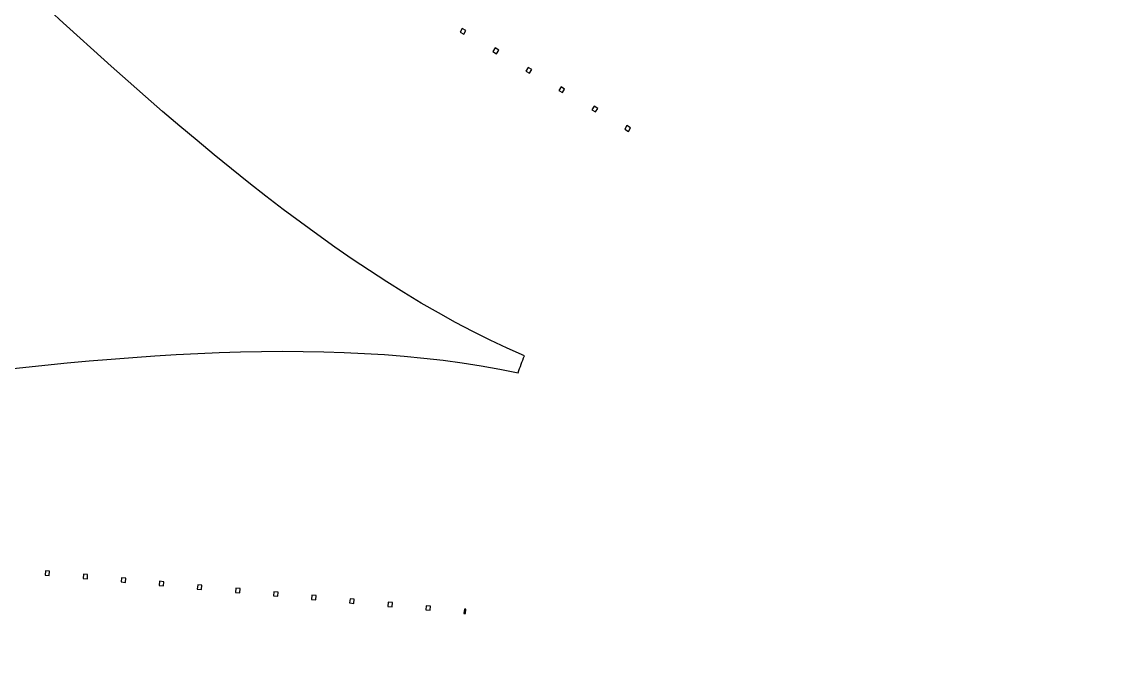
# Model space of a CAD drawing. Header units: centimetres. Extents: x -14.4 to 14.4, y -14.4 to 14.4.
# Drawn here: x -7.31 to -1.27, y 0.17 to 3.76 of the extents above; entities that cross this region are included whole.
import ezdxf
from ezdxf.lldxf.tags import DXFTag

# ---------------------------------------------------------------- set-up
doc = ezdxf.new("R2010")
doc.units = ezdxf.units.CM
doc.header["$MEASUREMENT"] = 0
doc.layers.add('Layer 1', color=7, linetype='Continuous')
tags = doc.linetypes.add('New Line1', pattern=[0.2, 0.1, -0.1]).pattern_tags.tags
tags[6:7] = [DXFTag(74, 4), DXFTag(75, 0), DXFTag(340, '0'), DXFTag(46, 1.0), DXFTag(50, 0.0), DXFTag(44, 0.0), DXFTag(45, 0.0)]
tags[4:5] = [DXFTag(74, 4), DXFTag(75, 0), DXFTag(340, '0'), DXFTag(46, 1.0), DXFTag(50, 0.0), DXFTag(44, 0.0), DXFTag(45, 0.0)]
tags = doc.linetypes.add('New Line126', pattern=[0.2, 0.1, -0.1]).pattern_tags.tags
tags[6:7] = [DXFTag(74, 4), DXFTag(75, 0), DXFTag(340, '0'), DXFTag(46, 1.0), DXFTag(50, 0.0), DXFTag(44, 0.0), DXFTag(45, 0.0)]
tags[4:5] = [DXFTag(74, 4), DXFTag(75, 0), DXFTag(340, '0'), DXFTag(46, 1.0), DXFTag(50, 0.0), DXFTag(44, 0.0), DXFTag(45, 0.0)]
tags = doc.linetypes.add('New Line128', pattern=[0.2, 0.1, -0.1]).pattern_tags.tags
tags[6:7] = [DXFTag(74, 4), DXFTag(75, 0), DXFTag(340, '0'), DXFTag(46, 1.0), DXFTag(50, 0.0), DXFTag(44, 0.0), DXFTag(45, 0.0)]
tags[4:5] = [DXFTag(74, 4), DXFTag(75, 0), DXFTag(340, '0'), DXFTag(46, 1.0), DXFTag(50, 0.0), DXFTag(44, 0.0), DXFTag(45, 0.0)]
tags = doc.linetypes.add('New Line130', pattern=[0.2, 0.1, -0.1]).pattern_tags.tags
tags[6:7] = [DXFTag(74, 4), DXFTag(75, 0), DXFTag(340, '0'), DXFTag(46, 1.0), DXFTag(50, 0.0), DXFTag(44, 0.0), DXFTag(45, 0.0)]
tags[4:5] = [DXFTag(74, 4), DXFTag(75, 0), DXFTag(340, '0'), DXFTag(46, 1.0), DXFTag(50, 0.0), DXFTag(44, 0.0), DXFTag(45, 0.0)]
tags = doc.linetypes.add('New Line132', pattern=[0.2, 0.1, -0.1]).pattern_tags.tags
tags[6:7] = [DXFTag(74, 4), DXFTag(75, 0), DXFTag(340, '0'), DXFTag(46, 1.0), DXFTag(50, 0.0), DXFTag(44, 0.0), DXFTag(45, 0.0)]
tags[4:5] = [DXFTag(74, 4), DXFTag(75, 0), DXFTag(340, '0'), DXFTag(46, 1.0), DXFTag(50, 0.0), DXFTag(44, 0.0), DXFTag(45, 0.0)]
tags = doc.linetypes.add('New Line134', pattern=[0.2, 0.1, -0.1]).pattern_tags.tags
tags[6:7] = [DXFTag(74, 4), DXFTag(75, 0), DXFTag(340, '0'), DXFTag(46, 1.0), DXFTag(50, 0.0), DXFTag(44, 0.0), DXFTag(45, 0.0)]
tags[4:5] = [DXFTag(74, 4), DXFTag(75, 0), DXFTag(340, '0'), DXFTag(46, 1.0), DXFTag(50, 0.0), DXFTag(44, 0.0), DXFTag(45, 0.0)]
tags = doc.linetypes.add('New Line135', pattern=[0.2, 0.1, -0.1]).pattern_tags.tags
tags[6:7] = [DXFTag(74, 4), DXFTag(75, 0), DXFTag(340, '0'), DXFTag(46, 1.0), DXFTag(50, 0.0), DXFTag(44, 0.0), DXFTag(45, 0.0)]
tags[4:5] = [DXFTag(74, 4), DXFTag(75, 0), DXFTag(340, '0'), DXFTag(46, 1.0), DXFTag(50, 0.0), DXFTag(44, 0.0), DXFTag(45, 0.0)]
tags = doc.linetypes.add('New Line167', pattern=[0.2, 0.1, -0.1]).pattern_tags.tags
tags[6:7] = [DXFTag(74, 4), DXFTag(75, 0), DXFTag(340, '0'), DXFTag(46, 1.0), DXFTag(50, 0.0), DXFTag(44, 0.0), DXFTag(45, 0.0)]
tags[4:5] = [DXFTag(74, 4), DXFTag(75, 0), DXFTag(340, '0'), DXFTag(46, 1.0), DXFTag(50, 0.0), DXFTag(44, 0.0), DXFTag(45, 0.0)]
tags = doc.linetypes.add('New Line168', pattern=[0.2, 0.1, -0.1]).pattern_tags.tags
tags[6:7] = [DXFTag(74, 4), DXFTag(75, 0), DXFTag(340, '0'), DXFTag(46, 1.0), DXFTag(50, 0.0), DXFTag(44, 0.0), DXFTag(45, 0.0)]
tags[4:5] = [DXFTag(74, 4), DXFTag(75, 0), DXFTag(340, '0'), DXFTag(46, 1.0), DXFTag(50, 0.0), DXFTag(44, 0.0), DXFTag(45, 0.0)]
tags = doc.linetypes.add('New Line169', pattern=[0.2, 0.1, -0.1]).pattern_tags.tags
tags[6:7] = [DXFTag(74, 4), DXFTag(75, 0), DXFTag(340, '0'), DXFTag(46, 1.0), DXFTag(50, 0.0), DXFTag(44, 0.0), DXFTag(45, 0.0)]
tags[4:5] = [DXFTag(74, 4), DXFTag(75, 0), DXFTag(340, '0'), DXFTag(46, 1.0), DXFTag(50, 0.0), DXFTag(44, 0.0), DXFTag(45, 0.0)]
tags = doc.linetypes.add('New Line170', pattern=[0.2, 0.1, -0.1]).pattern_tags.tags
tags[6:7] = [DXFTag(74, 4), DXFTag(75, 0), DXFTag(340, '0'), DXFTag(46, 1.0), DXFTag(50, 0.0), DXFTag(44, 0.0), DXFTag(45, 0.0)]
tags[4:5] = [DXFTag(74, 4), DXFTag(75, 0), DXFTag(340, '0'), DXFTag(46, 1.0), DXFTag(50, 0.0), DXFTag(44, 0.0), DXFTag(45, 0.0)]
tags = doc.linetypes.add('New Line172', pattern=[0.2, 0.1, -0.1]).pattern_tags.tags
tags[6:7] = [DXFTag(74, 4), DXFTag(75, 0), DXFTag(340, '0'), DXFTag(46, 1.0), DXFTag(50, 0.0), DXFTag(44, 0.0), DXFTag(45, 0.0)]
tags[4:5] = [DXFTag(74, 4), DXFTag(75, 0), DXFTag(340, '0'), DXFTag(46, 1.0), DXFTag(50, 0.0), DXFTag(44, 0.0), DXFTag(45, 0.0)]
tags = doc.linetypes.add('New Line173', pattern=[0.2, 0.1, -0.1]).pattern_tags.tags
tags[6:7] = [DXFTag(74, 4), DXFTag(75, 0), DXFTag(340, '0'), DXFTag(46, 1.0), DXFTag(50, 0.0), DXFTag(44, 0.0), DXFTag(45, 0.0)]
tags[4:5] = [DXFTag(74, 4), DXFTag(75, 0), DXFTag(340, '0'), DXFTag(46, 1.0), DXFTag(50, 0.0), DXFTag(44, 0.0), DXFTag(45, 0.0)]
tags = doc.linetypes.add('New Line174', pattern=[0.2, 0.1, -0.1]).pattern_tags.tags
tags[6:7] = [DXFTag(74, 4), DXFTag(75, 0), DXFTag(340, '0'), DXFTag(46, 1.0), DXFTag(50, 0.0), DXFTag(44, 0.0), DXFTag(45, 0.0)]
tags[4:5] = [DXFTag(74, 4), DXFTag(75, 0), DXFTag(340, '0'), DXFTag(46, 1.0), DXFTag(50, 0.0), DXFTag(44, 0.0), DXFTag(45, 0.0)]
tags = doc.linetypes.add('New Line175', pattern=[0.2, 0.1, -0.1]).pattern_tags.tags
tags[6:7] = [DXFTag(74, 4), DXFTag(75, 0), DXFTag(340, '0'), DXFTag(46, 1.0), DXFTag(50, 0.0), DXFTag(44, 0.0), DXFTag(45, 0.0)]
tags[4:5] = [DXFTag(74, 4), DXFTag(75, 0), DXFTag(340, '0'), DXFTag(46, 1.0), DXFTag(50, 0.0), DXFTag(44, 0.0), DXFTag(45, 0.0)]
tags = doc.linetypes.add('New Line176', pattern=[0.2, 0.1, -0.1]).pattern_tags.tags
tags[6:7] = [DXFTag(74, 4), DXFTag(75, 0), DXFTag(340, '0'), DXFTag(46, 1.0), DXFTag(50, 0.0), DXFTag(44, 0.0), DXFTag(45, 0.0)]
tags[4:5] = [DXFTag(74, 4), DXFTag(75, 0), DXFTag(340, '0'), DXFTag(46, 1.0), DXFTag(50, 0.0), DXFTag(44, 0.0), DXFTag(45, 0.0)]
tags = doc.linetypes.add('New Line177', pattern=[0.2, 0.1, -0.1]).pattern_tags.tags
tags[6:7] = [DXFTag(74, 4), DXFTag(75, 0), DXFTag(340, '0'), DXFTag(46, 1.0), DXFTag(50, 0.0), DXFTag(44, 0.0), DXFTag(45, 0.0)]
tags[4:5] = [DXFTag(74, 4), DXFTag(75, 0), DXFTag(340, '0'), DXFTag(46, 1.0), DXFTag(50, 0.0), DXFTag(44, 0.0), DXFTag(45, 0.0)]
tags = doc.linetypes.add('New Line178', pattern=[0.2, 0.1, -0.1]).pattern_tags.tags
tags[6:7] = [DXFTag(74, 4), DXFTag(75, 0), DXFTag(340, '0'), DXFTag(46, 1.0), DXFTag(50, 0.0), DXFTag(44, 0.0), DXFTag(45, 0.0)]
tags[4:5] = [DXFTag(74, 4), DXFTag(75, 0), DXFTag(340, '0'), DXFTag(46, 1.0), DXFTag(50, 0.0), DXFTag(44, 0.0), DXFTag(45, 0.0)]
tags = doc.linetypes.add('New Line179', pattern=[0.2, 0.1, -0.1]).pattern_tags.tags
tags[6:7] = [DXFTag(74, 4), DXFTag(75, 0), DXFTag(340, '0'), DXFTag(46, 1.0), DXFTag(50, 0.0), DXFTag(44, 0.0), DXFTag(45, 0.0)]
tags[4:5] = [DXFTag(74, 4), DXFTag(75, 0), DXFTag(340, '0'), DXFTag(46, 1.0), DXFTag(50, 0.0), DXFTag(44, 0.0), DXFTag(45, 0.0)]

msp = doc.modelspace()

# ---------------------------------------------------------------- linework, layer by layer
at = {"layer": 'Layer 1', "linetype": 'New Line1', "lineweight": 30}
msp.add_open_spline([(-0.02824, 13.49374), (-0.40654, 13.49374), (-0.71734, 12.90195), (-0.74708, 12.15026), (-0.74708, 12.15026), (-0.87804, 12.42245), (-1.06047, 12.59166), (-1.26266, 12.59166), (-1.26266, 12.59166), (-1.36255, 12.51294), (-1.46559, 12.43115), (-1.45851, 12.29047), (-1.45851, 12.29047), (-1.34745, 10.08373), (-2.43411, 6.76733), (-1.87543, 4.59605), (-1.87543, 4.59605), (-1.92103, 4.57666), (-1.9663, 4.55671), (-2.01119, 4.53596), (-2.01119, 4.53596), (-3.20898, 6.51937), (-6.9413, 7.63345), (-8.80574, 9.12428), (-8.80574, 9.12428), (-8.91576, 9.21225), (-9.0418, 9.17638), (-9.16406, 9.14134), (-9.16406, 9.14134), (-9.28223, 8.97727), (-9.25199, 8.73012), (-9.10768, 8.46478), (-9.10768, 8.46478), (-9.73499, 8.87998), (-10.39696, 8.97352), (-10.61807, 8.66656), (-10.61807, 8.66656), (-10.84917, 8.34573), (-10.51168, 7.70708), (-9.8651, 7.23628), (-9.8651, 7.23628), (-10.21171, 7.32302), (-10.50267, 7.28294), (-10.63513, 7.09904), (-10.63513, 7.09904), (-10.71075, 6.93313), (-10.69029, 6.80578), (-10.55576, 6.72663), (-10.55576, 6.72663), (-8.64198, 5.60077), (-6.55349, 2.76652), (-4.50601, 1.88906), (-4.50601, 1.88906), (-4.51834, 1.85783), (-4.52991, 1.82639), (-4.54162, 1.79485), (-4.54162, 1.79485), (-6.7129, 2.25581), (-9.91269, 1.22975), (-12.06096, 1.33787), (-12.06096, 1.33787), (-12.20164, 1.34495), (-12.28343, 1.24191), (-12.36215, 1.14202), (-12.36215, 1.14202), (-12.36215, 0.93983), (-12.19294, 0.7574), (-11.92075, 0.62644), (-11.92075, 0.62644), (-12.67244, 0.5967), (-13.26423, 0.2859), (-13.26423, -0.09241), (-13.26423, -0.09241), (-13.26423, -0.4878), (-12.61745, -0.80936), (-11.81763, -0.81348), (-11.81763, -0.81348), (-12.14958, -0.94567), (-12.36215, -1.14768), (-12.36215, -1.37431), (-12.36215, -1.37431), (-12.32654, -1.55313), (-12.23567, -1.64466), (-12.08025, -1.63025), (-12.08025, -1.63025), (-9.88165, -1.42641), (-6.5557, -2.49265), (-4.38064, -2.02788), (-4.38064, -2.02788), (-4.3753, -2.03921), (-4.37048, -2.05072), (-4.36506, -2.062), (-4.36506, -2.062), (-6.35628, -3.01994), (-8.38051, -5.72642), (-10.23973, -6.8202), (-10.23973, -6.8202), (-10.37426, -6.89934), (-10.39398, -7.02669), (-10.31837, -7.1926), (-10.31837, -7.1926), (-10.18591, -7.3765), (-9.89568, -7.41585), (-9.54907, -7.3291), (-9.54907, -7.3291), (-10.19565, -7.79991), (-10.5324, -8.43929), (-10.3013, -8.76012), (-10.3013, -8.76012), (-10.0802, -9.06709), (-9.41822, -8.97354), (-8.79091, -8.55834), (-8.79091, -8.55834), (-8.93523, -8.82368), (-8.96621, -9.07009), (-8.84803, -9.23416), (-8.84803, -9.23416), (-8.72578, -9.2692), (-8.59899, -9.30507), (-8.48898, -9.2171), (-8.48898, -9.2171), (-6.59659, -7.70392), (-2.78012, -6.57891), (-1.64249, -4.53902), (-1.64249, -4.53902), (-1.62523, -4.54532), (-1.60791, -4.55147), (-1.59056, -4.55757), (-1.59056, -4.55757), (-2.15416, -6.72869), (-1.06467, -10.0506), (-1.17587, -12.26015), (-1.17587, -12.26015), (-1.18295, -12.40083), (-1.07991, -12.48262), (-0.98002, -12.56133), (-0.98002, -12.56133), (-0.77782, -12.56133), (-0.5954, -12.39212), (-0.46444, -12.11994), (-0.46444, -12.11994), (-0.4347, -12.87162), (-0.1239, -13.46342), (0.25441, -13.46342), (0.25441, -13.46342), (0.6498, -13.46342), (0.97136, -12.81663), (0.97548, -12.01682), (0.97548, -12.01682), (1.10767, -12.34877), (1.30968, -12.56134), (1.53632, -12.56133), (1.53632, -12.56133), (1.71514, -12.52572), (1.80666, -12.43486), (1.79225, -12.27943), (1.79225, -12.27943), (1.5806, -9.99663), (2.7384, -6.49836), (2.12979, -4.33502), (2.12979, -4.33502), (2.14089, -4.32954), (2.15213, -4.32425), (2.16317, -4.3187), (2.16317, -4.3187), (3.35857, -6.30441), (7.09436, -7.41896), (8.95996, -8.91072), (8.95996, -8.91072), (9.06997, -8.99869), (9.19676, -8.96282), (9.31901, -8.92778), (9.31901, -8.92778), (9.43719, -8.76371), (9.40621, -8.51656), (9.26189, -8.25122), (9.26189, -8.25122), (9.88921, -8.66642), (10.55118, -8.75996), (10.77229, -8.453), (10.77229, -8.453), (11.00338, -8.13217), (10.66663, -7.49353), (10.02005, -7.02272), (10.02005, -7.02272), (10.36666, -7.10947), (10.65763, -7.06938), (10.79009, -6.88548), (10.79009, -6.88548), (10.86571, -6.71957), (10.84524, -6.59222), (10.71071, -6.51307), (10.71071, -6.51307), (8.8208, -5.40125), (6.7603, -2.62378), (4.73738, -1.70963), (4.73738, -1.70963), (6.91331, -2.11819), (10.16684, -1.08998), (12.32942, -1.29049), (12.32942, -1.29049), (12.48484, -1.30489), (12.5757, -1.21337), (12.61132, -1.03455), (12.61132, -1.03455), (12.61132, -0.80791), (12.39875, -0.60591), (12.06681, -0.47371), (12.06681, -0.47371), (12.86662, -0.4696), (13.5134, -0.14804), (13.5134, 0.24736), (13.5134, 0.24736), (13.5134, 0.62567), (12.92161, 0.93646), (12.16992, 0.96621), (12.16992, 0.96621), (12.44211, 1.09716), (12.61132, 1.27959), (12.61132, 1.48179), (12.61132, 1.48179), (12.5326, 1.58167), (12.45082, 1.68472), (12.31013, 1.67764), (12.31013, 1.67764), (10.04607, 1.56369), (6.61388, 2.70992), (4.4488, 2.04707), (4.4488, 2.04707), (4.44242, 2.06171), (4.43603, 2.07628), (4.42951, 2.09084), (4.42951, 2.09084), (6.51469, 2.90706), (8.64662, 5.82911), (10.59721, 6.97663), (10.59721, 6.97663), (10.73174, 7.05578), (10.7522, 7.18313), (10.67659, 7.34904), (10.67659, 7.34904), (10.54413, 7.53294), (10.25316, 7.57303), (9.90655, 7.48628), (9.90655, 7.48628), (10.55313, 7.95709), (10.89062, 8.59573), (10.65952, 8.91656), (10.65952, 8.91656), (10.43842, 9.22353), (9.77645, 9.12998), (9.14913, 8.71478), (9.14913, 8.71478), (9.29345, 8.98012), (9.32369, 9.22727), (9.20551, 9.39134), (9.20551, 9.39134), (9.08326, 9.42638), (8.95721, 9.46225), (8.8472, 9.37428), (8.8472, 9.37428), (6.9173, 7.83111), (2.98618, 6.69165), (1.93617, 4.5738), (1.93617, 4.5738), (1.92481, 4.57879), (1.91345, 4.58373), (1.90205, 4.58864), (1.90205, 4.58864), (2.3783, 6.76324), (1.30511, 10.10404), (1.50961, 12.30976), (1.50961, 12.30976), (1.52402, 12.46518), (1.43249, 12.55604), (1.25367, 12.59166), (1.25367, 12.59166), (1.02704, 12.59166), (0.82503, 12.37909), (0.69284, 12.04714), (0.69284, 12.04714), (0.68872, 12.84696), (0.36716, 13.49374), (-0.02824, 13.49374)], degree=3, knots=[0, 0, 0, 0, 0.0138889, 0.0138889, 0.0138889, 0.0138889, 0.0277778, 0.0277778, 0.0277778, 0.0277778, 0.0416667, 0.0416667, 0.0416667, 0.0416667, 0.0555556, 0.0555556, 0.0555556, 0.0555556, 0.0694444, 0.0694444, 0.0694444, 0.0694444, 0.0833333, 0.0833333, 0.0833333, 0.0833333, 0.0972222, 0.0972222, 0.0972222, 0.0972222, 0.1111111, 0.1111111, 0.1111111, 0.1111111, 0.125, 0.125, 0.125, 0.125, 0.1388889, 0.1388889, 0.1388889, 0.1388889, 0.1527778, 0.1527778, 0.1527778, 0.1527778, 0.1666667, 0.1666667, 0.1666667, 0.1666667, 0.1805556, 0.1805556, 0.1805556, 0.1805556, 0.1944444, 0.1944444, 0.1944444, 0.1944444, 0.2083333, 0.2083333, 0.2083333, 0.2083333, 0.2222222, 0.2222222, 0.2222222, 0.2222222, 0.2361111, 0.2361111, 0.2361111, 0.2361111, 0.25, 0.25, 0.25, 0.25, 0.2638889, 0.2638889, 0.2638889, 0.2638889, 0.2777778, 0.2777778, 0.2777778, 0.2777778, 0.2916667, 0.2916667, 0.2916667, 0.2916667, 0.3055556, 0.3055556, 0.3055556, 0.3055556, 0.3194444, 0.3194444, 0.3194444, 0.3194444, 0.3333333, 0.3333333, 0.3333333, 0.3333333, 0.3472222, 0.3472222, 0.3472222, 0.3472222, 0.3611111, 0.3611111, 0.3611111, 0.3611111, 0.375, 0.375, 0.375, 0.375, 0.3888889, 0.3888889, 0.3888889, 0.3888889, 0.4027778, 0.4027778, 0.4027778, 0.4027778, 0.4166667, 0.4166667, 0.4166667, 0.4166667, 0.4305556, 0.4305556, 0.4305556, 0.4305556, 0.4444444, 0.4444444, 0.4444444, 0.4444444, 0.4583333, 0.4583333, 0.4583333, 0.4583333, 0.4722222, 0.4722222, 0.4722222, 0.4722222, 0.4861111, 0.4861111, 0.4861111, 0.4861111, 0.5, 0.5, 0.5, 0.5, 0.5138889, 0.5138889, 0.5138889, 0.5138889, 0.5277778, 0.5277778, 0.5277778, 0.5277778, 0.5416667, 0.5416667, 0.5416667, 0.5416667, 0.5555556, 0.5555556, 0.5555556, 0.5555556, 0.5694444, 0.5694444, 0.5694444, 0.5694444, 0.5833333, 0.5833333, 0.5833333, 0.5833333, 0.5972222, 0.5972222, 0.5972222, 0.5972222, 0.6111111, 0.6111111, 0.6111111, 0.6111111, 0.625, 0.625, 0.625, 0.625, 0.6388889, 0.6388889, 0.6388889, 0.6388889, 0.6527778, 0.6527778, 0.6527778, 0.6527778, 0.6666667, 0.6666667, 0.6666667, 0.6666667, 0.6805556, 0.6805556, 0.6805556, 0.6805556, 0.6944444, 0.6944444, 0.6944444, 0.6944444, 0.7083333, 0.7083333, 0.7083333, 0.7083333, 0.7222222, 0.7222222, 0.7222222, 0.7222222, 0.7361111, 0.7361111, 0.7361111, 0.7361111, 0.75, 0.75, 0.75, 0.75, 0.7638889, 0.7638889, 0.7638889, 0.7638889, 0.7777778, 0.7777778, 0.7777778, 0.7777778, 0.7916667, 0.7916667, 0.7916667, 0.7916667, 0.8055556, 0.8055556, 0.8055556, 0.8055556, 0.8194444, 0.8194444, 0.8194444, 0.8194444, 0.8333333, 0.8333333, 0.8333333, 0.8333333, 0.8472222, 0.8472222, 0.8472222, 0.8472222, 0.8611111, 0.8611111, 0.8611111, 0.8611111, 0.875, 0.875, 0.875, 0.875, 0.8888889, 0.8888889, 0.8888889, 0.8888889, 0.9027778, 0.9027778, 0.9027778, 0.9027778, 0.9166667, 0.9166667, 0.9166667, 0.9166667, 0.9305556, 0.9305556, 0.9305556, 0.9305556, 0.9444444, 0.9444444, 0.9444444, 0.9444444, 0.9583333, 0.9583333, 0.9583333, 0.9583333, 0.9722222, 0.9722222, 0.9722222, 0.9722222, 1, 1, 1, 1], dxfattribs=at)
at = {"layer": 'Layer 1', "linetype": 'New Line126', "lineweight": 30}
msp.add_open_spline([(-4.85394, 3.71845), (-4.85394, 3.71845), (-4.83316, 3.70658), (-4.83316, 3.70658), (-4.83316, 3.70658), (-4.83316, 3.70658), (-4.84503, 3.68581), (-4.84503, 3.68581), (-4.84503, 3.68581), (-4.84503, 3.68581), (-4.86581, 3.69768), (-4.86581, 3.69768), (-4.86581, 3.69768), (-4.86581, 3.69768), (-4.85394, 3.71845), (-4.85394, 3.71845)], degree=3, knots=[0, 0, 0, 0, 0.2, 0.2, 0.2, 0.2, 0.4, 0.4, 0.4, 0.4, 0.6, 0.6, 0.6, 0.6, 1, 1, 1, 1], dxfattribs=at)
at = {"layer": 'Layer 1', "linetype": 'New Line128', "lineweight": 30}
msp.add_open_spline([(-4.66996, 3.6094), (-4.66996, 3.6094), (-4.64919, 3.59753), (-4.64919, 3.59753), (-4.64919, 3.59753), (-4.64919, 3.59753), (-4.66106, 3.57676), (-4.66106, 3.57676), (-4.66106, 3.57676), (-4.66106, 3.57676), (-4.68183, 3.58937), (-4.68183, 3.58937), (-4.68183, 3.58937), (-4.68183, 3.58937), (-4.66996, 3.6094), (-4.66996, 3.6094)], degree=3, knots=[0, 0, 0, 0, 0.2, 0.2, 0.2, 0.2, 0.4, 0.4, 0.4, 0.4, 0.6, 0.6, 0.6, 0.6, 1, 1, 1, 1], dxfattribs=at)
at = {"layer": 'Layer 1', "linetype": 'New Line130', "lineweight": 30}
msp.add_open_spline([(-4.48598, 3.50109), (-4.48598, 3.50109), (-4.46521, 3.48922), (-4.46521, 3.48922), (-4.46521, 3.48922), (-4.46521, 3.48922), (-4.47708, 3.46845), (-4.47708, 3.46845), (-4.47708, 3.46845), (-4.47708, 3.46845), (-4.49785, 3.48032), (-4.49785, 3.48032), (-4.49785, 3.48032), (-4.49785, 3.48032), (-4.48598, 3.50109), (-4.48598, 3.50109)], degree=3, knots=[0, 0, 0, 0, 0.2, 0.2, 0.2, 0.2, 0.4, 0.4, 0.4, 0.4, 0.6, 0.6, 0.6, 0.6, 1, 1, 1, 1], dxfattribs=at)
at = {"layer": 'Layer 1', "linetype": 'New Line132', "lineweight": 30}
msp.add_open_spline([(-4.30126, 3.39278), (-4.30126, 3.39278), (-4.28123, 3.38017), (-4.28123, 3.38017), (-4.28123, 3.38017), (-4.28123, 3.38017), (-4.29236, 3.36014), (-4.29236, 3.36014), (-4.29236, 3.36014), (-4.29236, 3.36014), (-4.31313, 3.37201), (-4.31313, 3.37201), (-4.31313, 3.37201), (-4.31313, 3.37201), (-4.30126, 3.39278), (-4.30126, 3.39278)], degree=3, knots=[0, 0, 0, 0, 0.2, 0.2, 0.2, 0.2, 0.4, 0.4, 0.4, 0.4, 0.6, 0.6, 0.6, 0.6, 1, 1, 1, 1], dxfattribs=at)
at = {"layer": 'Layer 1', "linetype": 'New Line134', "lineweight": 30}
msp.add_open_spline([(-4.11728, 3.28373), (-4.11728, 3.28373), (-4.09651, 3.27186), (-4.09651, 3.27186), (-4.09651, 3.27186), (-4.09651, 3.27186), (-4.10912, 3.25183), (-4.10912, 3.25183), (-4.10912, 3.25183), (-4.10912, 3.25183), (-4.12915, 3.2637), (-4.12915, 3.2637), (-4.12915, 3.2637), (-4.12915, 3.2637), (-4.11728, 3.28373), (-4.11728, 3.28373)], degree=3, knots=[0, 0, 0, 0, 0.2, 0.2, 0.2, 0.2, 0.4, 0.4, 0.4, 0.4, 0.6, 0.6, 0.6, 0.6, 1, 1, 1, 1], dxfattribs=at)
at = {"layer": 'Layer 1', "linetype": 'New Line135', "lineweight": 30}
msp.add_open_spline([(-3.93405, 3.17542), (-3.93405, 3.17542), (-3.91328, 3.16355), (-3.91328, 3.16355), (-3.91328, 3.16355), (-3.91328, 3.16355), (-3.92515, 3.14278), (-3.92515, 3.14278), (-3.92515, 3.14278), (-3.92515, 3.14278), (-3.94592, 3.15539), (-3.94592, 3.15539), (-3.94592, 3.15539), (-3.94592, 3.15539), (-3.93405, 3.17542), (-3.93405, 3.17542)], degree=3, knots=[0, 0, 0, 0, 0.2, 0.2, 0.2, 0.2, 0.4, 0.4, 0.4, 0.4, 0.6, 0.6, 0.6, 0.6, 1, 1, 1, 1], dxfattribs=at)
at = {"layer": 'Layer 1', "linetype": 'New Line167', "lineweight": 30}
msp.add_open_spline([(-7.18185, 0.68801), (-7.18185, 0.68801), (-7.15811, 0.68579), (-7.15811, 0.68579), (-7.15811, 0.68579), (-7.15811, 0.68579), (-7.16033, 0.66205), (-7.16033, 0.66205), (-7.16033, 0.66205), (-7.16033, 0.66205), (-7.18407, 0.66428), (-7.18407, 0.66428), (-7.18407, 0.66428), (-7.18407, 0.66428), (-7.18185, 0.68801), (-7.18185, 0.68801)], degree=3, knots=[0, 0, 0, 0, 0.2, 0.2, 0.2, 0.2, 0.4, 0.4, 0.4, 0.4, 0.6, 0.6, 0.6, 0.6, 1, 1, 1, 1], dxfattribs=at)
at = {"layer": 'Layer 1', "linetype": 'New Line168', "lineweight": 30}
msp.add_open_spline([(-6.96894, 0.66873), (-6.96894, 0.66873), (-6.94594, 0.6665), (-6.94594, 0.6665), (-6.94594, 0.6665), (-6.94594, 0.6665), (-6.94742, 0.64276), (-6.94742, 0.64276), (-6.94742, 0.64276), (-6.94742, 0.64276), (-6.97116, 0.64499), (-6.97116, 0.64499), (-6.97116, 0.64499), (-6.97116, 0.64499), (-6.96894, 0.66873), (-6.96894, 0.66873)], degree=3, knots=[0, 0, 0, 0, 0.2, 0.2, 0.2, 0.2, 0.4, 0.4, 0.4, 0.4, 0.6, 0.6, 0.6, 0.6, 1, 1, 1, 1], dxfattribs=at)
at = {"layer": 'Layer 1', "linetype": 'New Line169', "lineweight": 30}
msp.add_open_spline([(-6.75677, 0.6487), (-6.75677, 0.6487), (-6.73303, 0.64721), (-6.73303, 0.64721), (-6.73303, 0.64721), (-6.73303, 0.64721), (-6.73526, 0.62347), (-6.73526, 0.62347), (-6.73526, 0.62347), (-6.73526, 0.62347), (-6.75899, 0.6257), (-6.75899, 0.6257), (-6.75899, 0.6257), (-6.75899, 0.6257), (-6.75677, 0.6487), (-6.75677, 0.6487)], degree=3, knots=[0, 0, 0, 0, 0.2, 0.2, 0.2, 0.2, 0.4, 0.4, 0.4, 0.4, 0.6, 0.6, 0.6, 0.6, 1, 1, 1, 1], dxfattribs=at)
at = {"layer": 'Layer 1', "linetype": 'New Line170', "lineweight": 30}
msp.add_open_spline([(-6.54386, 0.62941), (-6.54386, 0.62941), (-6.52012, 0.62718), (-6.52012, 0.62718), (-6.52012, 0.62718), (-6.52012, 0.62718), (-6.52235, 0.60344), (-6.52235, 0.60344), (-6.52235, 0.60344), (-6.52235, 0.60344), (-6.54608, 0.60567), (-6.54608, 0.60567), (-6.54608, 0.60567), (-6.54608, 0.60567), (-6.54386, 0.62941), (-6.54386, 0.62941)], degree=3, knots=[0, 0, 0, 0, 0.2, 0.2, 0.2, 0.2, 0.4, 0.4, 0.4, 0.4, 0.6, 0.6, 0.6, 0.6, 1, 1, 1, 1], dxfattribs=at)
at = {"layer": 'Layer 1', "linetype": 'New Line172', "lineweight": 30}
msp.add_open_spline([(-6.33095, 0.61012), (-6.33095, 0.61012), (-6.30721, 0.6079), (-6.30721, 0.6079), (-6.30721, 0.6079), (-6.30721, 0.6079), (-6.30944, 0.58416), (-6.30944, 0.58416), (-6.30944, 0.58416), (-6.30944, 0.58416), (-6.33318, 0.58638), (-6.33318, 0.58638), (-6.33318, 0.58638), (-6.33318, 0.58638), (-6.33095, 0.61012), (-6.33095, 0.61012)], degree=3, knots=[0, 0, 0, 0, 0.2, 0.2, 0.2, 0.2, 0.4, 0.4, 0.4, 0.4, 0.6, 0.6, 0.6, 0.6, 1, 1, 1, 1], dxfattribs=at)
at = {"layer": 'Layer 1', "linetype": 'New Line173', "lineweight": 30}
msp.add_open_spline([(-6.11804, 0.59083), (-6.11804, 0.59083), (-6.0943, 0.58861), (-6.0943, 0.58861), (-6.0943, 0.58861), (-6.0943, 0.58861), (-6.09653, 0.56487), (-6.09653, 0.56487), (-6.09653, 0.56487), (-6.09653, 0.56487), (-6.12027, 0.56709), (-6.12027, 0.56709), (-6.12027, 0.56709), (-6.12027, 0.56709), (-6.11804, 0.59083), (-6.11804, 0.59083)], degree=3, knots=[0, 0, 0, 0, 0.2, 0.2, 0.2, 0.2, 0.4, 0.4, 0.4, 0.4, 0.6, 0.6, 0.6, 0.6, 1, 1, 1, 1], dxfattribs=at)
at = {"layer": 'Layer 1', "linetype": 'New Line174', "lineweight": 30}
msp.add_open_spline([(-5.90513, 0.5708), (-5.90513, 0.5708), (-5.88213, 0.56858), (-5.88213, 0.56858), (-5.88213, 0.56858), (-5.88213, 0.56858), (-5.88362, 0.54558), (-5.88362, 0.54558), (-5.88362, 0.54558), (-5.88362, 0.54558), (-5.90736, 0.54781), (-5.90736, 0.54781), (-5.90736, 0.54781), (-5.90736, 0.54781), (-5.90513, 0.5708), (-5.90513, 0.5708)], degree=3, knots=[0, 0, 0, 0, 0.2, 0.2, 0.2, 0.2, 0.4, 0.4, 0.4, 0.4, 0.6, 0.6, 0.6, 0.6, 1, 1, 1, 1], dxfattribs=at)
at = {"layer": 'Layer 1', "linetype": 'New Line175', "lineweight": 30}
msp.add_open_spline([(-5.69296, 0.55152), (-5.69296, 0.55152), (-5.66922, 0.54929), (-5.66922, 0.54929), (-5.66922, 0.54929), (-5.66922, 0.54929), (-5.67145, 0.52555), (-5.67145, 0.52555), (-5.67145, 0.52555), (-5.67145, 0.52555), (-5.69519, 0.52778), (-5.69519, 0.52778), (-5.69519, 0.52778), (-5.69519, 0.52778), (-5.69296, 0.55152), (-5.69296, 0.55152)], degree=3, knots=[0, 0, 0, 0, 0.2, 0.2, 0.2, 0.2, 0.4, 0.4, 0.4, 0.4, 0.6, 0.6, 0.6, 0.6, 1, 1, 1, 1], dxfattribs=at)
at = {"layer": 'Layer 1', "linetype": 'New Line176', "lineweight": 30}
msp.add_open_spline([(-5.48005, 0.53223), (-5.48005, 0.53223), (-5.45631, 0.53), (-5.45631, 0.53), (-5.45631, 0.53), (-5.45631, 0.53), (-5.45854, 0.50626), (-5.45854, 0.50626), (-5.45854, 0.50626), (-5.45854, 0.50626), (-5.48228, 0.50849), (-5.48228, 0.50849), (-5.48228, 0.50849), (-5.48228, 0.50849), (-5.48005, 0.53223), (-5.48005, 0.53223)], degree=3, knots=[0, 0, 0, 0, 0.2, 0.2, 0.2, 0.2, 0.4, 0.4, 0.4, 0.4, 0.6, 0.6, 0.6, 0.6, 1, 1, 1, 1], dxfattribs=at)
at = {"layer": 'Layer 1', "linetype": 'New Line177', "lineweight": 30}
msp.add_open_spline([(-5.26714, 0.51294), (-5.26714, 0.51294), (-5.24341, 0.51071), (-5.24341, 0.51071), (-5.24341, 0.51071), (-5.24341, 0.51071), (-5.24563, 0.48697), (-5.24563, 0.48697), (-5.24563, 0.48697), (-5.24563, 0.48697), (-5.26937, 0.4892), (-5.26937, 0.4892), (-5.26937, 0.4892), (-5.26937, 0.4892), (-5.26714, 0.51294), (-5.26714, 0.51294)], degree=3, knots=[0, 0, 0, 0, 0.2, 0.2, 0.2, 0.2, 0.4, 0.4, 0.4, 0.4, 0.6, 0.6, 0.6, 0.6, 1, 1, 1, 1], dxfattribs=at)
at = {"layer": 'Layer 1', "linetype": 'New Line178', "lineweight": 30}
msp.add_open_spline([(-5.05423, 0.49291), (-5.05423, 0.49291), (-5.0305, 0.49068), (-5.0305, 0.49068), (-5.0305, 0.49068), (-5.0305, 0.49068), (-5.03272, 0.46769), (-5.03272, 0.46769), (-5.03272, 0.46769), (-5.03272, 0.46769), (-5.05646, 0.46917), (-5.05646, 0.46917), (-5.05646, 0.46917), (-5.05646, 0.46917), (-5.05423, 0.49291), (-5.05423, 0.49291)], degree=3, knots=[0, 0, 0, 0, 0.2, 0.2, 0.2, 0.2, 0.4, 0.4, 0.4, 0.4, 0.6, 0.6, 0.6, 0.6, 1, 1, 1, 1], dxfattribs=at)
at = {"layer": 'Layer 1', "linetype": 'New Line179', "lineweight": 30}
msp.add_open_spline([(-4.84133, 0.47362), (-4.84133, 0.47362), (-4.83316, 0.47288), (-4.83316, 0.47288), (-4.83316, 0.47288), (-4.8338, 0.46494), (-4.83479, 0.45709), (-4.83539, 0.44914), (-4.83539, 0.44914), (-4.83539, 0.44914), (-4.84355, 0.44988), (-4.84355, 0.44988), (-4.84355, 0.44988), (-4.84355, 0.44988), (-4.84133, 0.47362), (-4.84133, 0.47362)], degree=3, knots=[0, 0, 0, 0, 0.2, 0.2, 0.2, 0.2, 0.4, 0.4, 0.4, 0.4, 0.6, 0.6, 0.6, 0.6, 1, 1, 1, 1], dxfattribs=at)

doc.saveas('drawing.dxf')
